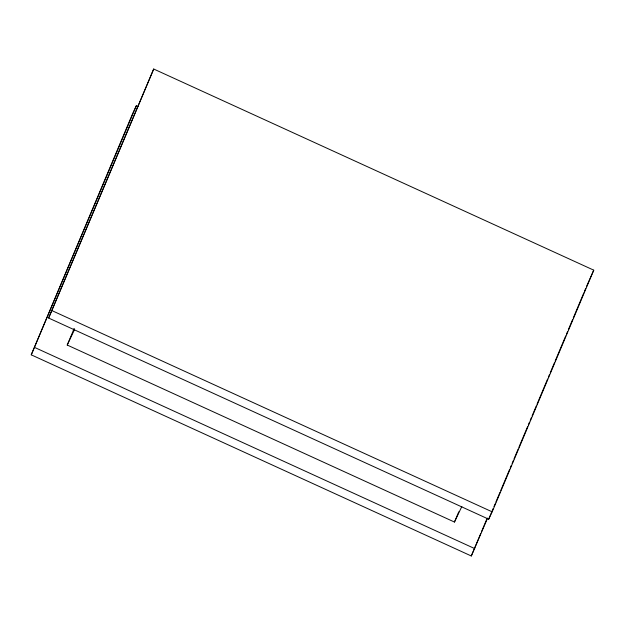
<?xml version="1.0" encoding="UTF-8"?>
<svg xmlns="http://www.w3.org/2000/svg" width="625" height="625" viewBox="0 0 625 625"><rect width="100%" height="100%" fill="white"/><g stroke="black" fill="none" stroke-linecap="round" stroke-linejoin="round"><path stroke-width="0.94" d="M487.617 518.078L471.297 555.984L31.25 354.836L132.836 113.164L136.312 105.805L138.094 106.617M31.25 354.836L136.312 105.805M48.641 318.047L153.703 69.016L593.75 270.164L492.164 511.836L488.688 519.195L48.641 318.047L153.703 69.016M461.828 506.477L454.469 522.055L67.227 345.047L74.07 328.75M454.469 522.055L458.766 511.82M471.297 555.984L480.734 533.523M481.492 531.727L486.781 519.148M488.688 519.195L491.328 512.906M492.086 511.109L493.219 508.414M493.969 506.617L495.102 503.922M495.859 502.125L500.016 492.242M500.766 490.445L509.453 469.781M510.211 467.984L511.344 465.289M512.102 463.492L513.234 460.797M513.984 459L518.141 449.117M518.898 447.32L527.586 426.656M528.336 424.859L529.469 422.164M530.227 420.367L531.359 417.672M532.117 415.875L536.266 405.992M537.023 404.195L547.602 379.047M548.352 377.25L549.484 374.555M550.242 372.758L554.398 362.875M555.148 361.078L565.727 335.922M566.484 334.125L567.617 331.43M568.367 329.633L572.523 319.75M573.281 317.953L583.852 292.797M584.609 291L585.742 288.305M586.492 286.508L593.75 270.164M73.32 330.547L74.141 328.812M67.227 345.047L74.586 329.461M52.117 310.688L492.164 511.836M34.727 347.477L474.773 548.625"/></g></svg>
